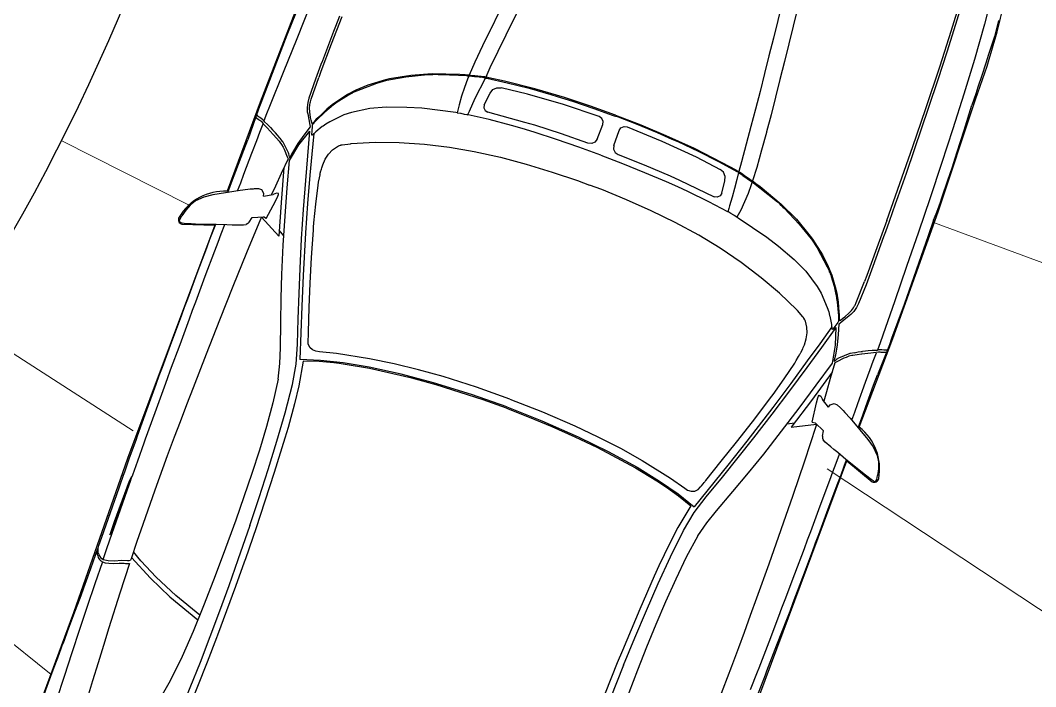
# Model space of a CAD drawing. Header units: inches. Extents: x 13 to 261, y -112 to -47.
# Drawn here: x 31.148 to 33.945, y -95.808 to -93.974 of the extents above; entities that cross this region are included whole.
import ezdxf

# ---------------------------------------------------------------- set-up
doc = ezdxf.new("R2010")
doc.units = ezdxf.units.IN
doc.header["$MEASUREMENT"] = 0
doc.linetypes.add('ACAD_ISO04W100', pattern=[30, 24, -3, 0, -3])
doc.layers.add('CONTORNO', color=7, linetype='Continuous')
doc.layers.add('EJES', color=1, linetype='ACAD_ISO04W100', lineweight=13)
doc.layers.add('RAMPAS', color=50, linetype='Continuous', lineweight=25)

msp = doc.modelspace()

# ---------------------------------------------------------------- linework, layer by layer
for p, q in [((32.4262, -94.2061), (32.4423, -94.1743)), ((32.7372, -94.3008), (32.7527, -94.2607)), ((32.7831, -94.318), (32.7977, -94.2775)), ((31.8885, -94.3498), (31.8892, -94.3537)), ((33.0801, -94.4501), (33.0888, -94.4155)), ((31.8183, -94.4583), (31.845, -94.4536)), ((31.5874, -94.5218), (31.5931, -94.5122)), ((31.7782, -94.5295), (31.7865, -94.5163)), ((31.7865, -94.5163), (31.818, -94.5151)), ((31.8601, -94.5676), (31.8127, -94.5153)), ((31.8254, -94.5195), (31.818, -94.5151)), ((31.874, -94.5674), (31.8611, -94.5519)), ((33.3923, -94.9108), (33.3892, -94.9134)), ((33.3743, -95.0388), (33.3572, -95.0178)), ((33.2607, -95.0848), (33.2806, -95.0815)), ((33.3288, -95.0804), (33.3373, -95.0819)), ((33.3604, -95.1035), (33.3373, -95.0819)), ((33.2711, -95.094), (33.3412, -95.0856)), ((33.3579, -95.1189), (33.3604, -95.1035)), ((33.5071, -95.2381), (33.5091, -95.2271)), ((31.7416, -95.35), (31.7071, -95.4439)), ((31.78, -95.3643), (31.7474, -95.4589)), ((31.3637, -95.4417), (31.3647, -95.4447)), ((32.8097, -95.7485), (32.7724, -95.8413)), ((32.8481, -95.7628), (32.8127, -95.8564))]:
    msp.add_line(p, q)
for points in [[(32.4089, -92.9952), (32.3682, -93.0542), (32.3292, -93.1144), (32.3028, -93.1579), (32.2778, -93.2019), (32.2533, -93.2462), (32.2298, -93.2907), (32.1845, -93.3806), (32.1416, -93.4713), (32.101, -93.5629), (32.0614, -93.6548), (32.0227, -93.7471), (31.9844, -93.8396), (31.9467, -93.9322), (31.9094, -94.0251), (31.8721, -94.1179), (31.8348, -94.2107), (31.8266, -94.2311), (31.8193, -94.2508)], [(33.5347, -94.5247), (33.5588, -94.4574), (33.5826, -94.3894), (33.6063, -94.3214), (33.6411, -94.2197), (33.6813, -94.0991), (33.7115, -94.0037), (33.7409, -93.9079), (33.7615, -93.8355), (33.7809, -93.7633), (33.8046, -93.667), (33.8247, -93.5715), (33.8323, -93.5327), (33.8389, -93.4935)], [(33.8864, -93.5464), (33.8785, -93.6177), (33.8685, -93.6887), (33.86, -93.7388), (33.85, -93.7885), (33.8395, -93.838), (33.8281, -93.8871), (33.8035, -93.9846), (33.7765, -94.0813), (33.7472, -94.1771), (33.7169, -94.2725), (33.6857, -94.3676), (33.654, -94.4625), (33.6219, -94.5572), (33.5893, -94.6518), (33.5566, -94.7464), (33.524, -94.8409), (33.5168, -94.8617), (33.5095, -94.8814)], [(32.6482, -93.5952), (32.6251, -93.64), (32.602, -93.6847), (32.5789, -93.7295), (32.5563, -93.7744), (32.5332, -93.8191), (32.5106, -93.8641), (32.4879, -93.909), (32.4653, -93.9539), (32.4441, -93.9978), (32.4431, -93.999), (32.4215, -94.0443), (32.3998, -94.0895), (32.3844, -94.1249)], [(32.6904, -93.6109), (32.6673, -93.6557), (32.6442, -93.7004), (32.6211, -93.7452), (32.5985, -93.7901), (32.5758, -93.835), (32.5527, -93.8798), (32.5301, -93.9247), (32.5079, -93.9698), (32.4858, -94.0149), (32.4636, -94.06), (32.4415, -94.1051), (32.43, -94.1302)], [(33.2703, -93.8273), (33.2585, -93.8763), (33.2466, -93.9252), (33.2348, -93.9741), (33.2224, -94.0229), (33.2101, -94.0717), (33.1983, -94.1206), (33.1859, -94.1694), (33.1731, -94.218), (33.1604, -94.2666), (33.1476, -94.3152), (33.1348, -94.3638), (33.127, -94.3902)], [(33.3125, -93.843), (33.3006, -93.892), (33.2888, -93.9409), (33.2769, -93.9899), (33.2646, -94.0386), (33.2528, -94.0876), (33.2404, -94.1364), (33.2281, -94.1851), (33.2158, -94.2339), (33.203, -94.2809), (33.203, -94.2825), (33.1897, -94.3309), (33.1765, -94.3793), (33.1649, -94.4161)], [(31.9368, -93.88), (31.92, -93.9223), (31.8827, -94.0151), (31.8463, -94.1083), (31.8109, -94.2018), (31.8041, -94.2185), (31.7749, -94.3025)], [(33.747, -93.9101), (33.7237, -93.9853), (33.7002, -94.0613), (33.675, -94.1373), (33.6497, -94.2138), (33.61, -94.3303), (33.5879, -94.3951), (33.5649, -94.4597), (33.5578, -94.48), (33.5411, -94.5277), (33.5311, -94.5559), (33.5259, -94.57), (33.4961, -94.6512), (33.4929, -94.6612), (33.4777, -94.702), (33.457, -94.753), (33.4513, -94.7642), (33.4439, -94.7753), (33.4359, -94.784), (33.4313, -94.7877), (33.4064, -94.8072), (33.4058, -94.8075), (33.4058, -94.8075), (33.4049, -94.8083), (33.4041, -94.809), (33.4041, -94.809), (33.4035, -94.8093), (33.4022, -94.8099)], [(32.0271, -93.9628), (32.0161, -93.9907), (32.0109, -94.0048), (31.9802, -94.0856), (31.976, -94.0953), (31.9608, -94.136), (31.943, -94.1881), (31.94, -94.2003), (31.9383, -94.2136), (31.9387, -94.2254), (31.9397, -94.2312), (31.9458, -94.2622), (31.946, -94.2629), (31.946, -94.2629), (31.9462, -94.264), (31.9463, -94.2651), (31.9463, -94.2651), (31.9466, -94.2657), (31.9472, -94.267)], [(32.0338, -93.9647), (32.0047, -94.0398), (31.9761, -94.1151), (31.97, -94.1315)], [(33.8426, -93.9741), (33.8309, -94.0183), (33.8151, -94.0679), (33.8071, -94.0922), (33.7963, -94.1255), (33.7853, -94.1577), (33.7795, -94.1763), (33.7693, -94.2077)], [(31.9517, -94.2591), (31.9519, -94.2587), (31.9509, -94.2556), (31.9492, -94.2486), (31.9478, -94.2411), (31.9456, -94.2254), (31.945, -94.2155), (31.9452, -94.2065), (31.9468, -94.2007), (31.947, -94.1987), (31.9494, -94.191), (31.97, -94.1315)], [(32.3844, -94.1249), (32.3803, -94.1245), (32.3735, -94.1241), (32.3586, -94.1227), (32.2828, -94.1212), (32.2241, -94.1254), (32.1649, -94.1353), (32.1544, -94.1378), (32.1058, -94.1522), (32.0722, -94.1664), (32.0498, -94.1778), (32.016, -94.1999), (32.0072, -94.2062), (31.9926, -94.2183), (31.9885, -94.2221), (31.9876, -94.2229), (31.9785, -94.2318), (31.9677, -94.2421), (31.9634, -94.2464), (31.9562, -94.2544), (31.9517, -94.2591)], [(32.3834, -94.1277), (32.3793, -94.1273), (32.3788, -94.1271), (32.3065, -94.1236), (32.299, -94.1235), (32.2916, -94.1234), (32.2845, -94.1239), (32.277, -94.1238), (32.2742, -94.1243), (32.2699, -94.1243), (32.2694, -94.1242), (32.2096, -94.1301), (32.1575, -94.1395), (32.1569, -94.1398), (32.1289, -94.1475), (32.074, -94.1687), (32.0695, -94.1707), (32.065, -94.1728), (32.0631, -94.1737), (32.061, -94.175), (32.0584, -94.1762), (32.0557, -94.1778), (32.0517, -94.1801), (32.0489, -94.1817), (32.0253, -94.1964), (32.0173, -94.202), (32.0136, -94.2048), (32.0061, -94.2106), (32.003, -94.2132), (31.9999, -94.2157), (31.9968, -94.2183), (31.9954, -94.2194), (31.9937, -94.2209), (31.9906, -94.2235), (31.99, -94.2238), (31.9623, -94.2508), (31.9607, -94.2523), (31.9582, -94.2546), (31.957, -94.2563), (31.9544, -94.2591), (31.9532, -94.2608), (31.9524, -94.2615)], [(32.3834, -94.1277), (32.3799, -94.1355), (32.3712, -94.1589), (32.3634, -94.1827), (32.3565, -94.2068), (32.3517, -94.2285)], [(32.4284, -94.1328), (32.427, -94.1323), (32.4264, -94.1326), (32.425, -94.132), (32.4174, -94.1308), (32.4159, -94.1308), (32.4152, -94.1311), (32.4132, -94.1308), (32.4132, -94.1308), (32.3998, -94.1296), (32.3988, -94.1292), (32.3834, -94.1277)], [(32.43, -94.1302), (32.4274, -94.1298), (32.427, -94.1296), (32.4249, -94.1294), (32.4174, -94.1281), (32.4152, -94.1284), (32.4115, -94.1281), (32.4079, -94.1278), (32.4002, -94.1271), (32.3977, -94.1266), (32.3885, -94.1254), (32.3844, -94.1249)], [(32.7879, -94.2349), (32.7183, -94.21), (32.6474, -94.1867), (32.5652, -94.1625), (32.4818, -94.1415), (32.4389, -94.1319), (32.4329, -94.1307), (32.4309, -94.1305), (32.43, -94.1302)], [(32.4284, -94.1328), (32.4198, -94.1504), (32.4087, -94.1729), (32.3976, -94.1955), (32.387, -94.2182), (32.3841, -94.2246), (32.3796, -94.2336)], [(32.4284, -94.1328), (32.4325, -94.1333), (32.433, -94.1334), (32.4892, -94.1459), (32.5497, -94.161), (32.6096, -94.178), (32.6268, -94.1833), (32.6694, -94.1965), (32.7282, -94.2163), (32.7282, -94.2163), (32.7785, -94.2346), (32.7869, -94.2377)], [(32.4423, -94.1743), (32.4496, -94.1647), (32.4607, -94.1593), (32.4729, -94.1595)], [(32.7427, -94.2388), (32.6447, -94.2055), (32.5454, -94.177), (32.4729, -94.1595)], [(32.3517, -94.2285), (32.3477, -94.2276), (32.2538, -94.216), (32.2131, -94.2136), (32.1562, -94.2132), (32.1111, -94.2167), (32.0601, -94.2275), (32.0395, -94.2342), (32.0008, -94.2534), (31.99, -94.2595), (31.9819, -94.2656), (31.9799, -94.2665)], [(32.4262, -94.2061), (32.4251, -94.2148), (32.4286, -94.2225), (32.436, -94.2269)], [(33.6635, -94.5242), (33.6724, -94.5019), (33.679, -94.4841), (33.6827, -94.4743), (33.6864, -94.4629), (33.7032, -94.4136), (33.7153, -94.377), (33.719, -94.3656), (33.7278, -94.339), (33.7476, -94.276), (33.7693, -94.2077)], [(31.7969, -94.2393), (31.7978, -94.2412), (31.7978, -94.2412), (31.7985, -94.242), (31.8038, -94.2466), (31.8076, -94.2491), (31.8103, -94.2506), (31.8135, -94.2534), (31.8174, -94.2586), (31.8283, -94.2696), (31.8448, -94.2881), (31.8456, -94.2889), (31.8608, -94.3069), (31.8631, -94.3093), (31.8678, -94.3153), (31.8718, -94.3232), (31.8746, -94.3285), (31.8829, -94.3492), (31.8855, -94.355)], [(31.7989, -94.2325), (31.7993, -94.2327), (31.7999, -94.234), (31.8005, -94.2353)], [(31.8005, -94.2353), (31.8008, -94.2359), (31.8064, -94.2396), (31.8105, -94.2427)], [(31.8105, -94.2427), (31.8105, -94.2427), (31.8159, -94.2469), (31.8164, -94.2471)], [(32.3517, -94.2285), (32.3603, -94.2296), (32.3613, -94.2299), (32.3707, -94.2319), (32.3778, -94.2329), (32.3796, -94.2336)], [(32.7469, -94.345), (32.6863, -94.3229), (32.6247, -94.3021), (32.5634, -94.2819), (32.5303, -94.2717), (32.5013, -94.2635), (32.4393, -94.2468), (32.3817, -94.2338), (32.3796, -94.2336)], [(32.7116, -94.3121), (32.639, -94.2866), (32.5651, -94.2628), (32.5382, -94.2549), (32.436, -94.2269)], [(32.7527, -94.2607), (32.7538, -94.252), (32.75, -94.2437), (32.7427, -94.2388)], [(33.1264, -94.3932), (33.1231, -94.3909), (33.1226, -94.3907), (33.072, -94.3633), (33.0163, -94.3351), (32.96, -94.3087), (32.9435, -94.3015), (32.9027, -94.2836), (32.8453, -94.26), (32.8453, -94.26), (32.7953, -94.2409), (32.7869, -94.2377)], [(32.7879, -94.2349), (32.8569, -94.2617), (32.9257, -94.2906), (33.0037, -94.3261), (33.0805, -94.3649), (33.1191, -94.3857), (33.1244, -94.3887), (33.1261, -94.3899), (33.127, -94.3902)], [(31.7463, -94.4435), (31.7552, -94.4211), (31.7639, -94.3977), (31.7862, -94.3393), (31.7998, -94.3044), (31.8082, -94.2819), (31.8169, -94.2585)], [(31.8164, -94.2471), (31.817, -94.2483), (31.8197, -94.2526)], [(31.8197, -94.2526), (31.8201, -94.2527), (31.8301, -94.2618), (31.8374, -94.2693), (31.8428, -94.275), (31.8481, -94.2808)], [(31.9465, -94.2673), (31.9291, -94.2897), (31.9128, -94.3134), (31.8978, -94.3377), (31.8892, -94.3537)], [(31.9524, -94.2615), (31.952, -94.2656), (31.9512, -94.2792), (31.9499, -94.2883)], [(31.9799, -94.2665), (31.9617, -94.281), (31.9529, -94.2889)], [(32.7977, -94.2775), (32.8025, -94.2702), (32.8109, -94.2664), (32.8195, -94.2675)], [(32.8195, -94.2675), (32.9155, -94.3065), (33.0092, -94.35), (33.0753, -94.3843)], [(31.78, -95.3643), (31.8057, -95.2869), (31.8308, -95.2098), (31.855, -95.1319), (31.8776, -95.0544), (31.8976, -94.9764), (31.9079, -94.92), (31.9118, -94.8654), (31.9135, -94.7951), (31.9159, -94.7255), (31.9187, -94.6567), (31.923, -94.575), (31.9285, -94.4944), (31.9344, -94.4144), (31.9399, -94.3465), (31.946, -94.2789)], [(31.8633, -94.2987), (31.8612, -94.2958), (31.8565, -94.2898), (31.8507, -94.2839), (31.8481, -94.2808)], [(31.8633, -94.2987), (31.8698, -94.307), (31.8709, -94.3085), (31.886, -94.3381), (31.8867, -94.3405), (31.8868, -94.3416), (31.8881, -94.3453)], [(31.8898, -94.3593), (31.9154, -94.3165), (31.946, -94.2789)], [(31.9563, -94.2854), (31.9512, -94.3422), (31.9459, -94.4005), (31.9396, -94.4777), (31.9337, -94.5592), (31.9273, -94.6764), (31.9232, -94.7603), (31.9183, -94.9079)], [(31.9499, -94.2883), (31.9502, -94.289), (31.9507, -94.2891), (31.9516, -94.2895), (31.9529, -94.2889)], [(31.7198, -94.4474), (31.7327, -94.4128), (31.7419, -94.3895), (31.7642, -94.3311), (31.7749, -94.3025)], [(31.9718, -94.8862), (31.9622, -94.8848), (31.9525, -94.8806), (31.9453, -94.8742), (31.9414, -94.8647), (31.9412, -94.8551), (31.9412, -94.8551), (31.9411, -94.8513), (31.9416, -94.844), (31.9416, -94.8397), (31.9417, -94.8366), (31.9418, -94.835), (31.9419, -94.8318), (31.9441, -94.7643), (31.9468, -94.697), (31.9503, -94.6263), (31.9553, -94.5513), (31.9561, -94.5436), (31.9568, -94.5316), (31.9618, -94.4796), (31.9684, -94.4276), (31.9698, -94.4196), (31.9718, -94.407), (31.9737, -94.3991), (31.9735, -94.398), (31.9742, -94.3961), (31.9745, -94.3941), (31.9748, -94.3932), (31.9752, -94.3906), (31.9774, -94.3834), (31.9788, -94.3797), (31.9811, -94.372), (31.9882, -94.356), (31.9969, -94.3427), (32.0077, -94.3307), (32.0215, -94.3209), (32.0247, -94.3195), (32.0302, -94.3177), (32.0313, -94.3176), (32.0321, -94.3169), (32.0343, -94.3166), (32.035, -94.3163), (32.0574, -94.3135), (32.0596, -94.3133), (32.1255, -94.3096), (32.192, -94.3103), (32.2613, -94.3148), (32.3303, -94.323), (32.3985, -94.3346), (32.4704, -94.3507), (32.5417, -94.3699), (32.6126, -94.3915), (32.6828, -94.415), (32.7161, -94.4274)], [(32.7372, -94.3008), (32.7309, -94.3091), (32.7219, -94.3133), (32.7116, -94.3121)], [(32.7831, -94.318), (32.7824, -94.3284), (32.7865, -94.3374), (32.795, -94.3432)], [(31.8855, -94.355), (31.8667, -94.3955), (31.8506, -94.4301), (31.8393, -94.4547)], [(31.8881, -94.3453), (31.8879, -94.3458), (31.8885, -94.3498)], [(32.7469, -94.345), (32.8071, -94.368), (32.8673, -94.3926), (32.9269, -94.4175), (32.9585, -94.4314), (32.9857, -94.4443), (33.0436, -94.4722), (33.0956, -94.5002), (33.0973, -94.5014)], [(32.795, -94.3432), (32.8666, -94.3715), (32.938, -94.4019), (32.9636, -94.4136), (33.0591, -94.4593)], [(31.8582, -94.9618), (31.8632, -94.9183), (31.8652, -94.8758), (31.8661, -94.8062), (31.8666, -94.7391), (31.8683, -94.6731), (31.8725, -94.593), (31.8777, -94.5133), (31.8835, -94.4349), (31.8898, -94.3593)], [(31.8742, -94.3792), (31.8664, -94.4749), (31.8601, -94.5676)], [(33.0888, -94.4155), (33.0895, -94.4035), (33.0847, -94.3921), (33.0753, -94.3843)], [(33.1264, -94.3932), (33.1215, -94.4122), (33.1151, -94.4365), (33.1087, -94.4608), (33.1018, -94.4849), (33.0999, -94.4916), (33.0973, -94.5014)], [(33.1264, -94.3932), (33.1279, -94.3937), (33.1281, -94.3944), (33.1296, -94.3949), (33.1361, -94.3989), (33.1373, -94.3999), (33.1376, -94.4006), (33.1393, -94.4017), (33.1393, -94.4017), (33.1502, -94.4096), (33.1512, -94.4099), (33.1638, -94.4189)], [(33.127, -94.3902), (33.1292, -94.3916), (33.1297, -94.3918), (33.1314, -94.3929), (33.1379, -94.3969), (33.1394, -94.3986), (33.1423, -94.4007), (33.1453, -94.4029), (33.1516, -94.4074), (33.1537, -94.4087), (33.1615, -94.4138), (33.1649, -94.4161)], [(31.8183, -94.4583), (31.819, -94.4503), (31.813, -94.4406), (31.8051, -94.4376), (31.7927, -94.4378), (31.7894, -94.4382), (31.7816, -94.439), (31.7749, -94.4397), (31.7536, -94.4424), (31.6782, -94.4543), (31.6541, -94.4603), (31.6303, -94.4712), (31.616, -94.4824), (31.6038, -94.4965), (31.5931, -94.5122)], [(32.978, -95.2616), (32.9862, -95.2668), (32.9962, -95.27), (33.0059, -95.2699), (33.0151, -95.2653), (33.0215, -95.2581), (33.0215, -95.2581), (33.0241, -95.2553), (33.0285, -95.2495), (33.0313, -95.2463), (33.0332, -95.2438), (33.0342, -95.2426), (33.0362, -95.2401), (33.0787, -95.1877), (33.1208, -95.135), (33.1645, -95.0793), (33.2098, -95.0194), (33.2143, -95.013), (33.2216, -95.0035), (33.2519, -94.9609), (33.281, -94.9173), (33.2852, -94.9103), (33.2919, -94.8995), (33.2956, -94.8924), (33.2965, -94.8916), (33.2972, -94.8897), (33.2983, -94.888), (33.2987, -94.8871), (33.3, -94.8849), (33.3031, -94.8781), (33.3045, -94.8743), (33.3078, -94.867), (33.313, -94.8502), (33.3151, -94.8345), (33.3147, -94.8184), (33.3107, -94.8019), (33.3092, -94.7987), (33.3063, -94.7938), (33.3055, -94.793), (33.3054, -94.7919), (33.3038, -94.7903), (33.3036, -94.7896), (33.2885, -94.7728), (33.287, -94.7712), (33.2395, -94.7252), (33.1888, -94.6823), (33.1335, -94.6403), (33.0761, -94.6012), (33.0169, -94.5653), (32.952, -94.5304), (32.8856, -94.4981), (32.8178, -94.4681), (32.7494, -94.4398), (32.7161, -94.4274)], [(33.1638, -94.4189), (33.1613, -94.427), (33.1526, -94.4505), (33.1429, -94.4735), (33.1323, -94.4963), (33.1218, -94.5158)], [(33.1638, -94.4189), (33.1672, -94.4212), (33.1677, -94.4214), (33.2247, -94.4661), (33.2303, -94.4709), (33.236, -94.4757), (33.2411, -94.4808), (33.2467, -94.4856), (33.2486, -94.4879), (33.2518, -94.4907), (33.2523, -94.4909), (33.2936, -94.5346), (33.3268, -94.5758), (33.3271, -94.5764), (33.3431, -94.6005), (33.3707, -94.6525), (33.3728, -94.657), (33.3748, -94.6615), (33.3757, -94.6634), (33.3764, -94.6658), (33.3776, -94.6684), (33.3786, -94.6714), (33.3802, -94.6757), (33.3812, -94.6788), (33.3894, -94.7053), (33.3918, -94.7148), (33.3927, -94.7194), (33.3946, -94.7286), (33.3953, -94.7326), (33.3959, -94.7366), (33.3966, -94.7406), (33.397, -94.7423), (33.3972, -94.7445), (33.3979, -94.7485), (33.3982, -94.7492), (33.4014, -94.7877), (33.4016, -94.7899), (33.402, -94.7933), (33.4018, -94.7953), (33.4019, -94.7991), (33.4017, -94.8012), (33.4018, -94.8023)], [(33.1649, -94.4161), (33.1683, -94.4184), (33.1737, -94.4226), (33.1859, -94.4314), (33.2441, -94.4798), (33.2857, -94.5215), (33.3239, -94.5677), (33.3302, -94.5765), (33.3575, -94.6193), (33.3736, -94.6519), (33.3831, -94.6752), (33.3942, -94.7141), (33.3967, -94.7246), (33.3998, -94.7434), (33.4004, -94.7489), (33.4005, -94.75), (33.4016, -94.7627), (33.403, -94.7776), (33.4034, -94.7837), (33.4037, -94.7944), (33.4039, -94.8009)], [(31.8254, -94.5195), (31.8512, -94.4714), (31.8577, -94.4583), (31.8594, -94.4536), (31.859, -94.4503), (31.854, -94.4495), (31.845, -94.4536)], [(33.0801, -94.4501), (33.0753, -94.4574), (33.0676, -94.4609), (33.0591, -94.4593)], [(31.8124, -94.5153), (31.8095, -94.5215), (31.7708, -94.6138), (31.7335, -94.7066), (31.6967, -94.7996), (31.6599, -94.8926), (31.624, -94.9859), (31.606, -95.0326), (31.5881, -95.0793), (31.5724, -95.1214), (31.5531, -95.1729), (31.5191, -95.267)], [(31.5896, -94.5302), (31.5868, -94.5264), (31.5874, -94.5218)], [(33.1218, -94.5158), (33.1145, -94.511), (33.1136, -94.5106), (33.1052, -94.5059), (33.0992, -94.5021), (33.0973, -94.5014)], [(33.1218, -94.5158), (33.1254, -94.5177), (33.2039, -94.5705), (33.2362, -94.5953), (33.2795, -94.6323), (33.3113, -94.6644), (33.3427, -94.7061), (33.3539, -94.7247), (33.3706, -94.7645), (33.3747, -94.7762), (33.3769, -94.7861), (33.3778, -94.788)], [(31.3645, -95.4196), (31.3726, -95.3964), (31.3964, -95.3285), (31.4201, -95.2605), (31.425, -95.2474), (31.4295, -95.2341), (31.4326, -95.2256), (31.4359, -95.2167), (31.4492, -95.1784), (31.467, -95.1291), (31.4712, -95.1178), (31.497, -95.0458), (31.5228, -94.9754), (31.5311, -94.9518), (31.5398, -94.9284), (31.5655, -94.8579), (31.5919, -94.7872), (31.6007, -94.7637), (31.6094, -94.7403), (31.6356, -94.6701), (31.6618, -94.5998), (31.6706, -94.5764), (31.6793, -94.5529), (31.6864, -94.5353)], [(31.3765, -95.4577), (31.3855, -95.4306), (31.3948, -95.4042), (31.4186, -95.3362), (31.4428, -95.2684), (31.4472, -95.2551), (31.4521, -95.242), (31.4548, -95.2334), (31.4581, -95.2245), (31.4718, -95.1864), (31.4892, -95.1368), (31.4934, -95.1256), (31.5192, -95.0536), (31.545, -94.9831), (31.5537, -94.9597), (31.562, -94.9361), (31.5882, -94.8658), (31.614, -94.7954), (31.6227, -94.772), (31.6314, -94.7485), (31.6576, -94.6783), (31.6839, -94.608), (31.6931, -94.5848), (31.7018, -94.5613), (31.7112, -94.536)], [(31.5896, -94.5302), (31.5896, -94.5302), (31.5906, -94.5305), (31.5931, -94.5309), (31.5997, -94.5318), (31.6185, -94.5329), (31.6305, -94.5337)], [(31.6305, -94.5337), (31.688, -94.5354), (31.7171, -94.5361), (31.7313, -94.5366), (31.7424, -94.537)], [(31.7424, -94.537), (31.7626, -94.5371), (31.7706, -94.5358)], [(31.7782, -94.5295), (31.7753, -94.5332), (31.7706, -94.5358)], [(33.5347, -94.5247), (33.5075, -94.6005), (33.4799, -94.6761), (33.4737, -94.6925)], [(33.6635, -94.5242), (33.6486, -94.5672), (33.616, -94.6618), (33.5824, -94.756), (33.5479, -94.8499), (33.5421, -94.8669), (33.5091, -94.9496)], [(33.4039, -94.8009), (33.4041, -94.8005), (33.4069, -94.7988), (33.4127, -94.7946), (33.4187, -94.7899), (33.4306, -94.7794), (33.4375, -94.7724), (33.4433, -94.7655), (33.4459, -94.76), (33.4471, -94.7583), (33.4503, -94.751), (33.4737, -94.6925)], [(33.3778, -94.788), (33.3821, -94.8109), (33.3835, -94.8227)], [(33.4018, -94.8023), (33.3995, -94.8057), (33.3912, -94.8165), (33.3862, -94.8242)], [(32.8097, -95.7485), (32.841, -95.6732), (32.8726, -95.5985), (32.9053, -95.5237), (32.9391, -95.4504), (32.975, -95.3784), (33.0041, -95.329), (33.037, -95.2852), (33.0818, -95.231), (33.1255, -95.1768), (33.1685, -95.123), (33.2187, -95.0584), (33.2674, -94.9939), (33.3154, -94.9296), (33.3556, -94.8747), (33.3954, -94.8196)], [(33.3832, -94.8178), (33.35, -94.8641), (33.3157, -94.9116), (33.27, -94.974), (33.221, -95.0395), (33.149, -95.1322), (33.0972, -95.1983), (33.0042, -95.313)], [(33.3862, -94.8242), (33.3855, -94.8245), (33.3851, -94.8243), (33.3841, -94.824), (33.3835, -94.8227)], [(33.3851, -94.9172), (33.3938, -94.8681), (33.3954, -94.8196)], [(33.4025, -94.8105), (33.401, -94.8388), (33.3978, -94.8675), (33.3931, -94.8956), (33.3892, -94.9134)], [(32.4964, -95.0163), (32.405, -94.9838), (32.3124, -94.9546), (32.2452, -94.9359), (32.1777, -94.9193), (32.1099, -94.9052), (32.0191, -94.891), (31.9718, -94.8862)], [(33.4448, -94.8888), (33.4483, -94.8879), (33.4558, -94.8865), (33.4641, -94.8858), (33.468, -94.8852)], [(33.508, -94.8825), (33.5075, -94.8823), (33.4941, -94.8826), (33.4836, -94.8835), (33.4758, -94.8843), (33.468, -94.8852)], [(33.5141, -94.8805), (33.5128, -94.881), (33.508, -94.8825)], [(33.5213, -94.881), (33.5213, -94.881), (33.5146, -94.8806), (33.5141, -94.8805)], [(33.5338, -94.8819), (33.5332, -94.8822), (33.5266, -94.8814), (33.5213, -94.881)], [(33.5369, -94.8809), (33.5364, -94.8808), (33.5351, -94.8814), (33.5338, -94.8819)], [(31.9271, -94.9117), (31.9153, -94.9804), (31.9034, -95.0293), (31.8856, -95.0942), (31.8767, -95.124), (31.8472, -95.2186), (31.8086, -95.3366), (31.7974, -95.3708)], [(32.4884, -95.0378), (32.3907, -95.0035), (32.2858, -94.9713), (32.1974, -94.948), (32.1086, -94.9287), (32.0371, -94.917), (31.9752, -94.9099), (31.9183, -94.9079)], [(32.487, -95.0416), (32.4234, -95.0189), (32.3597, -94.9979), (32.2932, -94.9773), (32.2265, -94.9588), (32.1103, -94.9325), (32.0425, -94.9211), (32.0263, -94.9188), (32.0115, -94.917), (31.9713, -94.9132), (31.9271, -94.9117)], [(33.5339, -94.8873), (33.532, -94.8882), (33.532, -94.8882), (33.5309, -94.8883), (33.5239, -94.8884), (33.5194, -94.8878), (33.5164, -94.8872), (33.5121, -94.8872), (33.5057, -94.8885), (33.4903, -94.8897), (33.4657, -94.8928), (33.4646, -94.8929), (33.4414, -94.8966), (33.438, -94.8969), (33.4305, -94.8984), (33.4224, -94.9017), (33.4167, -94.9039), (33.3969, -94.9141), (33.3911, -94.9168)], [(33.3956, -94.9078), (33.3954, -94.9082), (33.3923, -94.9108)], [(33.4448, -94.8888), (33.4345, -94.8908), (33.4327, -94.8912), (33.4019, -94.9037), (33.3998, -94.9051), (33.399, -94.9058), (33.3956, -94.9078)], [(33.4384, -95.0748), (33.4463, -95.0521), (33.4551, -95.0287), (33.4764, -94.9699), (33.4891, -94.9346), (33.4975, -94.9121), (33.5062, -94.8887)], [(33.0144, -95.3931), (33.0391, -95.357), (33.0654, -95.3236), (33.1103, -95.2704), (33.1539, -95.2194), (33.1959, -95.1684), (33.2451, -95.1051), (33.2934, -95.0415), (33.3404, -94.9784), (33.3851, -94.9172)], [(33.3838, -94.9425), (33.3271, -95.0199), (33.2711, -95.094)], [(33.3911, -94.9168), (33.3789, -94.9597), (33.3684, -94.9963), (33.3608, -95.0223)], [(31.8582, -94.9618), (31.844, -95.0269), (31.8262, -95.0918), (31.8067, -95.1571), (31.7859, -95.2214), (31.764, -95.2858), (31.7416, -95.35)], [(33.4559, -95.0952), (33.4688, -95.0605), (33.4771, -95.0369), (33.4984, -94.9782), (33.5091, -94.9496)], [(32.4964, -95.0163), (32.5868, -95.0516), (32.6759, -95.0902), (32.7389, -95.1201), (32.8008, -95.1517), (32.8613, -95.1855), (32.9391, -95.2343), (32.978, -95.2616)], [(33.3288, -95.0804), (33.3409, -95.0272), (33.3445, -95.0131), (33.3463, -95.0084), (33.3487, -95.0061), (33.3531, -95.0088), (33.3572, -95.0178)], [(32.487, -95.0416), (32.5499, -95.0661), (32.6118, -95.0919), (32.6755, -95.1199), (32.738, -95.1497), (32.843, -95.2059), (32.9017, -95.2417), (32.9155, -95.2505), (32.9278, -95.2589), (32.9607, -95.2824), (32.9951, -95.3102)], [(32.4884, -95.0378), (32.5846, -95.0759), (32.685, -95.1203), (32.7671, -95.1605), (32.8468, -95.2041), (32.9085, -95.2421), (32.9599, -95.2773), (33.0042, -95.313)], [(33.3743, -95.0388), (33.379, -95.0323), (33.3899, -95.0289), (33.3978, -95.0319), (33.407, -95.0401), (33.4093, -95.0426), (33.4146, -95.0483), (33.4192, -95.0532), (33.4335, -95.0692), (33.4827, -95.1276), (33.497, -95.1479), (33.5079, -95.1717), (33.5114, -95.1895), (33.5114, -95.2082), (33.5091, -95.2271)], [(33.3414, -95.0858), (33.3395, -95.0923), (33.3083, -95.1874), (33.2757, -95.282), (33.2426, -95.3763), (33.2095, -95.4707), (33.1755, -95.5648), (33.1585, -95.6118), (33.1415, -95.6588), (33.1258, -95.701), (33.1065, -95.7525), (33.0707, -95.8459)], [(33.3579, -95.1189), (33.3577, -95.1236), (33.3596, -95.1286)], [(33.3801, -95.148), (33.3648, -95.1348), (33.3596, -95.1286)], [(33.4668, -95.2188), (33.4222, -95.1824), (33.3998, -95.1639), (33.3887, -95.155), (33.3801, -95.148)], [(33.0875, -96.0624), (33.0965, -96.0396), (33.1231, -95.9727), (33.1497, -95.9058), (33.1546, -95.8926), (33.16, -95.8797), (33.1631, -95.8713), (33.1664, -95.8624), (33.1815, -95.8248), (33.2003, -95.7758), (33.2045, -95.7645), (33.2322, -95.6932), (33.2589, -95.6231), (33.2681, -95.5999), (33.2768, -95.5764), (33.3035, -95.5063), (33.3299, -95.4356), (33.3387, -95.4122), (33.3474, -95.3888), (33.3736, -95.3185), (33.3998, -95.2482), (33.4086, -95.2248), (33.4173, -95.2014), (33.4235, -95.1834)], [(33.1592, -95.8159), (33.1785, -95.7671), (33.1827, -95.7558), (33.2104, -95.6845), (33.237, -95.6144), (33.2458, -95.591), (33.255, -95.5677), (33.2812, -95.4975), (33.3079, -95.4274), (33.3166, -95.404), (33.3254, -95.3805), (33.3516, -95.3103), (33.3778, -95.24), (33.3861, -95.2164), (33.3948, -95.193), (33.4043, -95.1677)], [(33.5, -95.2429), (33.5, -95.2429), (33.4991, -95.2426), (33.4969, -95.2412), (33.4913, -95.2375), (33.4764, -95.2261), (33.4668, -95.2188)], [(31.4543, -95.2305), (31.4483, -95.2422), (31.4066, -95.3541), (31.3949, -95.3898), (31.396, -95.3881), (31.3962, -95.3876), (31.3985, -95.3815), (31.4033, -95.37), (31.4187, -95.3288), (31.4421, -95.266), (31.4496, -95.2459), (31.4528, -95.2374), (31.4532, -95.2349), (31.4542, -95.2321), (31.4543, -95.2305)], [(33.5, -95.2429), (33.5046, -95.242), (33.5071, -95.2381)], [(31.5191, -95.267), (31.486, -95.3614), (31.4695, -95.4086), (31.4534, -95.4559), (31.4525, -95.4583), (31.4519, -95.4602)], [(32.9951, -95.3102), (32.959, -95.3698), (32.9359, -95.4145), (32.9069, -95.4752), (32.8942, -95.5036), (32.8544, -95.5944), (32.8064, -95.7088), (32.7924, -95.742)], [(31.7974, -95.3708), (31.7683, -95.456), (31.7649, -95.4649), (31.7409, -95.5322), (31.7164, -95.5994), (31.6914, -95.6664), (31.6887, -95.6734), (31.6631, -95.7407), (31.6365, -95.8076), (31.6097, -95.8739), (31.6043, -95.8869), (31.559, -95.9868)], [(33.0144, -95.3931), (32.9824, -95.4516), (32.9533, -95.5123), (32.9254, -95.5744), (32.899, -95.6366), (32.8733, -95.6996), (32.8481, -95.7628)], [(31.361, -95.4289), (31.3412, -95.4835), (31.3295, -95.5164), (31.3218, -95.537), (31.3145, -95.5578), (31.295, -95.6103), (31.2775, -95.6571), (31.2688, -95.6806), (31.2658, -95.6885), (31.263, -95.696), (31.26, -95.704), (31.2504, -95.7298), (31.2408, -95.7555), (31.2251, -95.7977), (31.2096, -95.8405)], [(31.361, -95.4289), (31.3598, -95.4365), (31.3602, -95.4441), (31.3604, -95.4463), (31.3613, -95.4483), (31.3623, -95.4513), (31.3635, -95.4539)], [(31.3637, -95.4417), (31.3626, -95.4375), (31.3624, -95.4268), (31.3645, -95.4196)], [(31.3647, -95.4447), (31.3689, -95.4522), (31.3765, -95.4577), (31.3898, -95.4605), (31.407, -95.4616), (31.4275, -95.4596), (31.443, -95.4611), (31.4483, -95.461), (31.4519, -95.4602)], [(31.7071, -95.4439), (31.6801, -95.5149), (31.6526, -95.5858), (31.6243, -95.6558), (31.5937, -95.725), (31.5607, -95.7921), (31.5241, -95.8559), (31.4885, -95.9098), (31.4365, -95.9833), (31.4091, -96.0221)], [(31.6425, -95.6114), (31.5764, -95.5568), (31.522, -95.5066), (31.4803, -95.4612), (31.4599, -95.4367)], [(31.3745, -95.4644), (31.3534, -95.5253), (31.3325, -95.5869), (31.3113, -95.6511), (31.29, -95.7152), (31.2686, -95.7798), (31.2478, -95.844)], [(31.4492, -95.4688), (31.4222, -95.551), (31.3919, -95.6465), (31.3773, -95.6944), (31.3626, -95.7423), (31.3474, -95.7916), (31.3337, -95.8382), (31.326, -95.8647), (31.3183, -95.8912), (31.3063, -95.9347), (31.2938, -95.9781), (31.2798, -96.0316), (31.2657, -96.085), (31.2602, -96.107), (31.2542, -96.1287)], [(31.3635, -95.4539), (31.3662, -95.4581), (31.3697, -95.4615), (31.3714, -95.4627), (31.3726, -95.4637), (31.3736, -95.464), (31.3745, -95.4644)], [(31.3745, -95.4644), (31.3822, -95.4667), (31.3922, -95.4683), (31.4044, -95.4686), (31.4207, -95.4678), (31.425, -95.4678), (31.4297, -95.4679)], [(31.4297, -95.4679), (31.4345, -95.4681), (31.4375, -95.4687), (31.4431, -95.4692), (31.4492, -95.4688)], [(31.4546, -95.4528), (31.5071, -95.5096), (31.5602, -95.5603), (31.6372, -95.6243)], [(31.7474, -95.4589), (31.7225, -95.5302), (31.6967, -95.6006), (31.6698, -95.6712), (31.6432, -95.7413), (31.6155, -95.811), (31.5878, -95.8796), (31.5567, -95.9502), (31.5232, -96.0156), (31.4718, -96.1118)], [(32.7924, -95.742), (32.7586, -95.8255), (32.7553, -95.8344), (32.7293, -95.901), (32.7039, -95.9678), (32.6789, -96.0348), (32.6763, -96.0419), (32.6516, -96.1095), (32.6278, -96.1775), (32.6047, -96.2452), (32.6002, -96.2585), (32.569, -96.3637)]]:
    msp.add_lwpolyline(points)
at = {"layer": 'CONTORNO'}
for points in [[(33.1849, -95.8296), (33.4243, -95.1868), (33.494, -95.244, 0.503215), (33.5125, -95.2349, 0.281049), (33.4588, -95.094), (33.5512, -94.8496), (33.6763, -94.5013), (33.7786, -94.1921, 0.080335), (33.9027, -93.5819, 0.21618)], [(31.9421, -93.8543), (31.8086, -94.1995), (31.7183, -94.4446, 0.281049), (31.5854, -94.5159, 0.503215), (31.5935, -94.5349), (31.6836, -94.5374), (31.4434, -95.1799), (31.2951, -95.6052), (31.2045, -95.8481, 0.067688)]]:
    msp.add_lwpolyline(points, format="xyb", dxfattribs=at)
at = {"layer": 'EJES'}
for p, q in [((31.2609, -94.3047), (31.6115, -94.4814)), ((33.6656, -94.5312), (34.7923, -94.9477)), ((30.9805, -94.7959), (31.4588, -95.1036)), ((33.3702, -95.2085), (34.3863, -95.8801)), ((30.6251, -95.288), (31.2336, -95.7748))]:
    msp.add_line(p, q, dxfattribs=at)
at = {"layer": 'RAMPAS'}
for radius in [5.5, 5, 9, 9.5]:
    msp.add_arc((26.3507, -91.8268), radius, 270, 0, dxfattribs=at)

doc.saveas('drawing.dxf')
